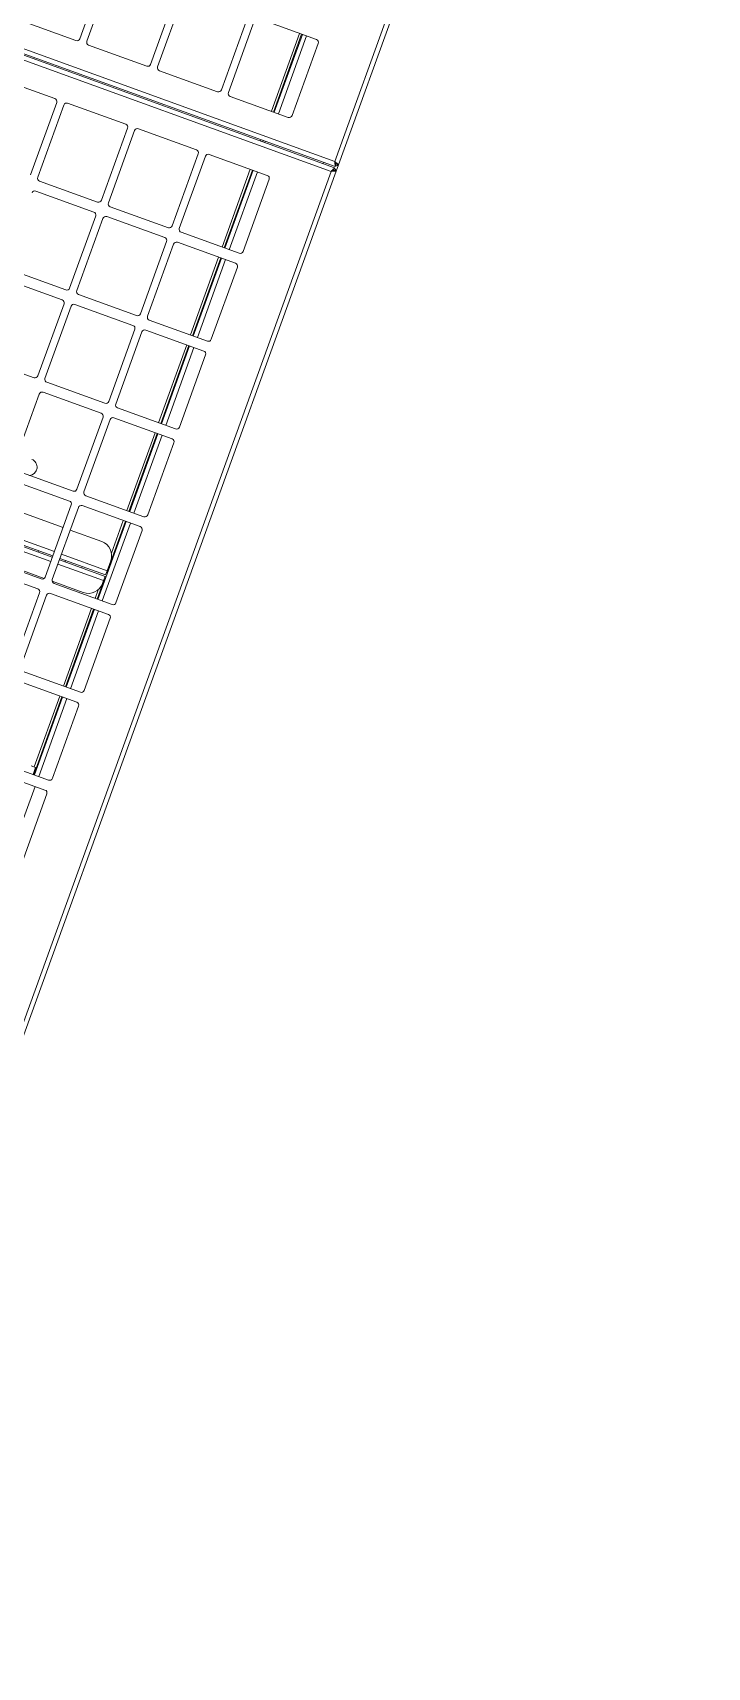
# Model space of a CAD drawing. Header units: metres. Extents: x -17822 to 152406, y -4219 to 19791.
# Drawn here: x 117917.6 to 117962.4, y 5821.2 to 5929.7 of the extents above; entities that cross this region are included whole.
import ezdxf

# ---------------------------------------------------------------- set-up
doc = ezdxf.new("R2010")
doc.units = ezdxf.units.M
doc.header["$LTSCALE"] = 100
doc.header["$MEASUREMENT"] = 0
doc.layers.get('0').update_dxf_attribs({"color": 9, "lineweight": 9})
doc.layers.add('TEKSAN', color=7, linetype='Continuous', lineweight=9)

# ---------------------------------------------------------------- blocks, each defined once
blk = doc.blocks.new('K500H165_üst')
at = {"color": 7, "linetype": 'Continuous', "lineweight": 15}
for p, q in [((-28.03, 82.5), (43.98, 82.5)), ((43.98, 82.5), (43.98, 82.35)), ((43.98, 82.5), (44.42, 82.5)), ((44.42, 82.5), (150.08, 82.5)), ((44.42, 82.5), (44.42, 82.35)), ((-27.9, 82.2), (43.85, 82.2)), ((43.85, 82.2), (43.85, -82.2)), ((43.98, 82.32), (43.98, 82.35)), ((44.15, 82.33), (44, 82.33)), ((44.15, 82.33), (44.15, -82.33)), ((44.15, 81.51), (44.25, 81.51)), ((44.25, -82.33), (44.25, 82.33)), ((44.25, 82.33), (44.4, 82.33)), ((44.42, 82.35), (44.42, 82.32)), ((44.55, -82.2), (44.55, 82.2)), ((44.55, 82.2), (149.95, 82.2)), ((36.65, 78.3), (36.65, 74.2)), ((41.95, 78.5), (36.85, 78.5)), ((42.15, 74.2), (42.15, 78.3)), ((46.25, 78.3), (46.25, 74.2)), ((51.55, 78.5), (46.45, 78.5)), ((51.75, 74.2), (51.75, 78.3)), ((52.45, 78.3), (52.45, 74.2)), ((57.75, 78.5), (52.65, 78.5)), ((57.95, 74.2), (57.95, 78.3)), ((58.65, 78.3), (58.65, 74.2)), ((63.95, 78.5), (58.85, 78.5)), ((64.15, 74.2), (64.15, 78.3)), ((64.85, 78.3), (64.85, 74.2)), ((70.15, 78.5), (65.05, 78.5)), ((70.35, 74.2), (70.35, 78.3)), ((71.05, 78.3), (71.05, 74.2)), ((76.35, 78.5), (71.25, 78.5)), ((76.55, 74.2), (76.55, 78.3)), ((77.25, 78.3), (77.25, 74.2)), ((82.55, 78.5), (77.45, 78.5)), ((82.75, 74.2), (82.75, 78.3)), ((83.45, 78.3), (83.45, 74.2)), ((88.75, 78.5), (83.65, 78.5)), ((88.95, 74.2), (88.95, 78.3)), ((89.65, 78.3), (89.65, 74.2)), ((94.95, 78.5), (89.85, 78.5)), ((36.65, 77.6), (42.15, 77.6)), ((42.15, 77.3), (36.65, 77.3)), ((42.15, 77.25), (36.65, 77.25)), ((36.65, 77.1), (42.15, 77.1)), ((44.25, 77.4), (44.15, 77.4)), ((44.25, 77.25), (44.15, 77.25)), ((44.15, 77.1), (44.25, 77.1)), ((46.25, 77.6), (51.75, 77.6)), ((46.25, 77.3), (51.75, 77.3)), ((51.75, 77.25), (46.25, 77.25)), ((46.25, 77.1), (51.75, 77.1)), ((52.45, 77.6), (57.95, 77.6)), ((52.45, 77.3), (57.95, 77.3)), ((57.95, 77.25), (52.45, 77.25)), ((52.45, 77.1), (57.95, 77.1)), ((58.65, 77.6), (64.15, 77.6)), ((58.65, 77.3), (64.15, 77.3)), ((64.15, 77.25), (58.65, 77.25)), ((58.65, 77.1), (64.15, 77.1)), ((64.85, 77.6), (70.35, 77.6)), ((64.85, 77.3), (70.35, 77.3)), ((70.35, 77.25), (64.85, 77.25)), ((64.85, 77.1), (70.35, 77.1)), ((71.05, 77.6), (76.55, 77.6)), ((71.05, 77.3), (76.55, 77.3)), ((74.68, 77.25), (71.05, 77.25)), ((71.05, 77.1), (73.35, 77.1)), ((73.85, 77.23), (74.55, 77.23)), ((74.55, 77.23), (74.85, 77.23)), ((74.55, 74), (74.55, 77.23)), ((74.68, 77.25), (74.68, 77.3)), ((74.85, 77.23), (74.85, 74)), ((74.95, 77.23), (75.25, 77.23)), ((74.95, 74), (74.95, 77.23)), ((75.12, 77.3), (75.12, 77.25)), ((76.55, 77.25), (75.12, 77.25)), ((75.25, 77.23), (75.45, 77.23)), ((75.25, 77.23), (75.25, 74)), ((76.55, 77.1), (75.95, 77.1)), ((77.25, 77.6), (82.75, 77.6)), ((77.25, 77.3), (82.75, 77.3)), ((82.75, 77.25), (77.25, 77.25)), ((82.75, 77.1), (77.25, 77.1)), ((83.45, 77.6), (88.95, 77.6)), ((83.45, 77.3), (88.95, 77.3)), ((88.95, 77.25), (83.45, 77.25)), ((88.45, 77.1), (83.45, 77.1)), ((88.45, 76.9), (88.45, 77.2)), ((88.45, 77.2), (88.95, 77.2)), ((89.65, 77.6), (95.15, 77.6)), ((72.85, 74), (72.85, 76.23)), ((76.45, 76.23), (76.45, 74.03)), ((74.95, 75.59), (74.85, 75.6)), ((36.85, 74), (41.95, 74)), ((46.45, 74), (51.55, 74)), ((52.65, 74), (57.75, 74)), ((58.85, 74), (63.95, 74)), ((65.05, 74), (70.15, 74)), ((71.25, 74), (76.35, 74)), ((74.85, 74.4), (74.95, 74.41)), ((77.45, 74), (82.55, 74)), ((41.95, 73.5), (36.85, 73.5)), ((42.15, 69.2), (42.15, 73.3)), ((46.25, 73.3), (46.25, 69.2)), ((51.55, 73.5), (46.45, 73.5)), ((51.75, 69.2), (51.75, 73.3)), ((52.45, 73.3), (52.45, 69.2)), ((57.75, 73.5), (52.65, 73.5)), ((57.95, 69.2), (57.95, 73.3)), ((58.65, 73.3), (58.65, 69.2)), ((63.95, 73.5), (58.85, 73.5)), ((64.15, 69.2), (64.15, 73.3)), ((64.85, 73.3), (64.85, 69.2)), ((70.15, 73.5), (65.05, 73.5)), ((70.35, 69.2), (70.35, 73.3)), ((71.05, 73.3), (71.05, 69.2)), ((76.35, 73.5), (71.25, 73.5)), ((72.85, 69), (72.85, 73.5)), ((74.55, 69), (74.55, 73.5)), ((74.85, 73.5), (74.85, 69)), ((74.85, 73.49), (74.95, 73.49)), ((74.95, 69), (74.95, 73.5)), ((75.25, 73.5), (75.25, 69)), ((76.45, 73.47), (76.45, 69.03)), ((76.55, 69.2), (76.55, 73.3)), ((77.25, 73.3), (77.25, 69.2)), ((82.55, 73.5), (77.45, 73.5)), ((74.95, 72.5), (74.85, 72.5)), ((36.85, 69), (41.95, 69)), ((41.95, 68.5), (36.85, 68.5)), ((46.45, 69), (51.55, 69)), ((51.55, 68.5), (46.45, 68.5)), ((52.65, 69), (57.75, 69)), ((57.75, 68.5), (52.65, 68.5)), ((58.85, 69), (63.95, 69)), ((63.95, 68.5), (58.85, 68.5)), ((65.05, 69), (70.15, 69)), ((42.15, 64.2), (42.15, 68.3)), ((46.25, 68.3), (46.25, 64.2)), ((51.75, 64.2), (51.75, 68.3)), ((52.45, 68.3), (52.45, 64.2)), ((57.95, 64.2), (57.95, 68.3)), ((58.65, 68.3), (58.65, 64.2)), ((64.15, 64.2), (64.15, 68.3)), ((36.85, 64), (41.95, 64)), ((41.95, 63.5), (36.85, 63.5)), ((42.15, 59.2), (42.15, 63.3)), ((46.25, 63.3), (46.25, 59.2)), ((46.45, 64), (51.55, 64)), ((51.55, 63.5), (46.45, 63.5))]:
    blk.add_line(p, q, dxfattribs=at)
at = {"color": 7, "linetype": 'Continuous', "lineweight": 15, "flags": 128}
for points in [[(44.42, 82.5), (44.42, 82.49), (44.43, 82.48), (44.44, 82.45), (44.46, 82.41), (44.48, 82.37), (44.5, 82.31), (44.52, 82.26), (44.55, 82.2)], [(44.15, 82.33), (44.14, 82.33), (44.13, 82.32), (44.1, 82.31), (44.06, 82.29), (44.02, 82.27), (43.96, 82.25), (43.91, 82.23), (43.85, 82.2)], [(44, 82.33), (44, 82.33), (43.99, 82.32), (43.97, 82.31), (43.96, 82.29), (43.93, 82.27), (43.91, 82.25), (43.88, 82.23), (43.85, 82.2)], [(43.85, 82.2), (43.85, 82.2)], [(44.55, 82.2), (44.49, 82.23), (44.44, 82.25), (44.38, 82.27), (44.34, 82.29), (44.3, 82.31), (44.27, 82.32), (44.26, 82.33), (44.25, 82.33)], [(44.55, 82.2), (44.52, 82.23), (44.49, 82.25), (44.47, 82.27), (44.44, 82.29), (44.43, 82.31), (44.41, 82.32), (44.4, 82.33), (44.4, 82.33)], [(44.42, 82.35), (44.42, 82.35), (44.43, 82.34), (44.44, 82.32), (44.46, 82.31), (44.48, 82.28), (44.5, 82.26), (44.52, 82.23), (44.55, 82.2)]]:
    blk.add_lwpolyline(points, dxfattribs=at)
at = {"color": 7, "linetype": 'Continuous', "lineweight": 15}
for centre, radius, start, end in [((44.55, 82.2), 0.3, 116.1725, 153.8275), ((36.85, 78.3), 0.2, 90, 180), ((41.95, 78.3), 0.2, 0, 90), ((46.45, 78.3), 0.2, 90, 180), ((51.55, 78.3), 0.2, 0, 90), ((52.65, 78.3), 0.2, 90, 180), ((57.75, 78.3), 0.2, 0, 90), ((58.85, 78.3), 0.2, 90, 180), ((63.95, 78.3), 0.2, 0, 90), ((65.05, 78.3), 0.2, 90, 180), ((70.15, 78.3), 0.2, 0, 90), ((71.25, 78.3), 0.2, 90, 180), ((76.35, 78.3), 0.2, 0, 90), ((77.45, 78.3), 0.2, 90, 180), ((82.55, 78.3), 0.2, 0, 90), ((83.65, 78.3), 0.2, 90, 180), ((88.75, 78.3), 0.2, 0, 90), ((89.85, 78.3), 0.2, 90, 180), ((73.85, 76.23), 1, 90, 180), ((75.45, 76.23), 1, 0, 90), ((41.95, 74.2), 0.2, 270, 0), ((46.45, 74.2), 0.2, 180, 270), ((51.55, 74.2), 0.2, 270, 0), ((52.65, 74.2), 0.2, 180, 270), ((57.75, 74.2), 0.2, 270, 0), ((58.85, 74.2), 0.2, 180, 270), ((63.95, 74.2), 0.2, 270, 0), ((65.05, 74.2), 0.2, 180, 270), ((70.15, 74.2), 0.2, 270, 0), ((71.25, 74.2), 0.2, 180, 270), ((76.35, 74.2), 0.2, 270, 0), ((77.45, 74.2), 0.2, 180, 270), ((41.95, 73.3), 0.2, 0, 90), ((46.45, 73.3), 0.2, 90, 180), ((51.55, 73.3), 0.2, 0, 90), ((52.65, 73.3), 0.2, 90, 180), ((57.75, 73.3), 0.2, 0, 90), ((58.85, 73.3), 0.2, 90, 180), ((63.95, 73.3), 0.2, 0, 90), ((65.05, 73.3), 0.2, 90, 180), ((70.15, 73.3), 0.2, 0, 90), ((71.25, 73.3), 0.2, 90, 180), ((76.35, 73.3), 0.2, 0, 90), ((77.45, 73.3), 0.2, 90, 180), ((69.85, 70), 0.55, 24.62, 180), ((41.95, 69.2), 0.2, 270, 0), ((41.95, 68.3), 0.2, 0, 90), ((46.45, 69.2), 0.2, 180, 270), ((46.45, 68.3), 0.2, 90, 180), ((51.55, 69.2), 0.2, 270, 0), ((51.55, 68.3), 0.2, 0, 90), ((52.65, 69.2), 0.2, 180, 270), ((52.65, 68.3), 0.2, 90, 180), ((57.75, 69.2), 0.2, 270, 0), ((57.75, 68.3), 0.2, 0, 90), ((58.85, 69.2), 0.2, 180, 270), ((58.85, 68.3), 0.2, 90, 180), ((63.95, 69.2), 0.2, 270, 0), ((63.95, 68.3), 0.2, 0, 90), ((65.05, 69.2), 0.2, 180, 270), ((41.95, 64.2), 0.2, 270, 0), ((46.45, 64.2), 0.2, 180, 270), ((51.55, 64.2), 0.2, 270, 0), ((52.65, 64.2), 0.2, 180, 270), ((41.95, 63.3), 0.2, 0, 90), ((46.45, 63.3), 0.2, 90, 180)]:
    blk.add_arc(centre, radius, start, end, dxfattribs=at)
for points, knots in [([(43.98, 82.5), (43.98, 82.5), (43.98, 82.49), (43.97, 82.47), (43.95, 82.44), (43.93, 82.39), (43.9, 82.31), (43.87, 82.24), (43.85, 82.2)], [0, 0, 0, 0, 0.148474, 0.286571, 0.414601, 0.533136, 0.71995, 1, 1, 1, 1]), ([(43.98, 82.35), (43.98, 82.35), (43.98, 82.35), (43.97, 82.34), (43.95, 82.32), (43.93, 82.29), (43.9, 82.26), (43.87, 82.22), (43.85, 82.2)], [0, 0, 0, 0, 0.134762, 0.262246, 0.383962, 0.501399, 0.697106, 1, 1, 1, 1]), ([(44.11, 82.33), (44.1, 82.35), (44.08, 82.41), (44.03, 82.45), (43.99, 82.46), (43.98, 82.47)], [0, 0, 0, 0, 0.36653, 0.908777, 1, 1, 1, 1]), ([(74.64, 77.23), (74.65, 77.24), (74.66, 77.25), (74.67, 77.25), (74.68, 77.25)], [0, 0, 0, 0, 0.243404, 1, 1, 1, 1]), ([(75.12, 77.25), (75.13, 77.25), (75.14, 77.25), (75.16, 77.23), (75.16, 77.23)], [0, 0, 0, 0, 0.931456, 1, 1, 1, 1])]:
    blk.add_open_spline(points, degree=3, knots=knots, dxfattribs=at)

msp = doc.modelspace()

# ---------------------------------------------------------------- block references
at = {"layer": 'TEKSAN', "rotation": 250.1125129141476}
msp.add_blockref('K500H165_üst', (117875.27, 5990.38), dxfattribs=at)

doc.saveas('drawing.dxf')
